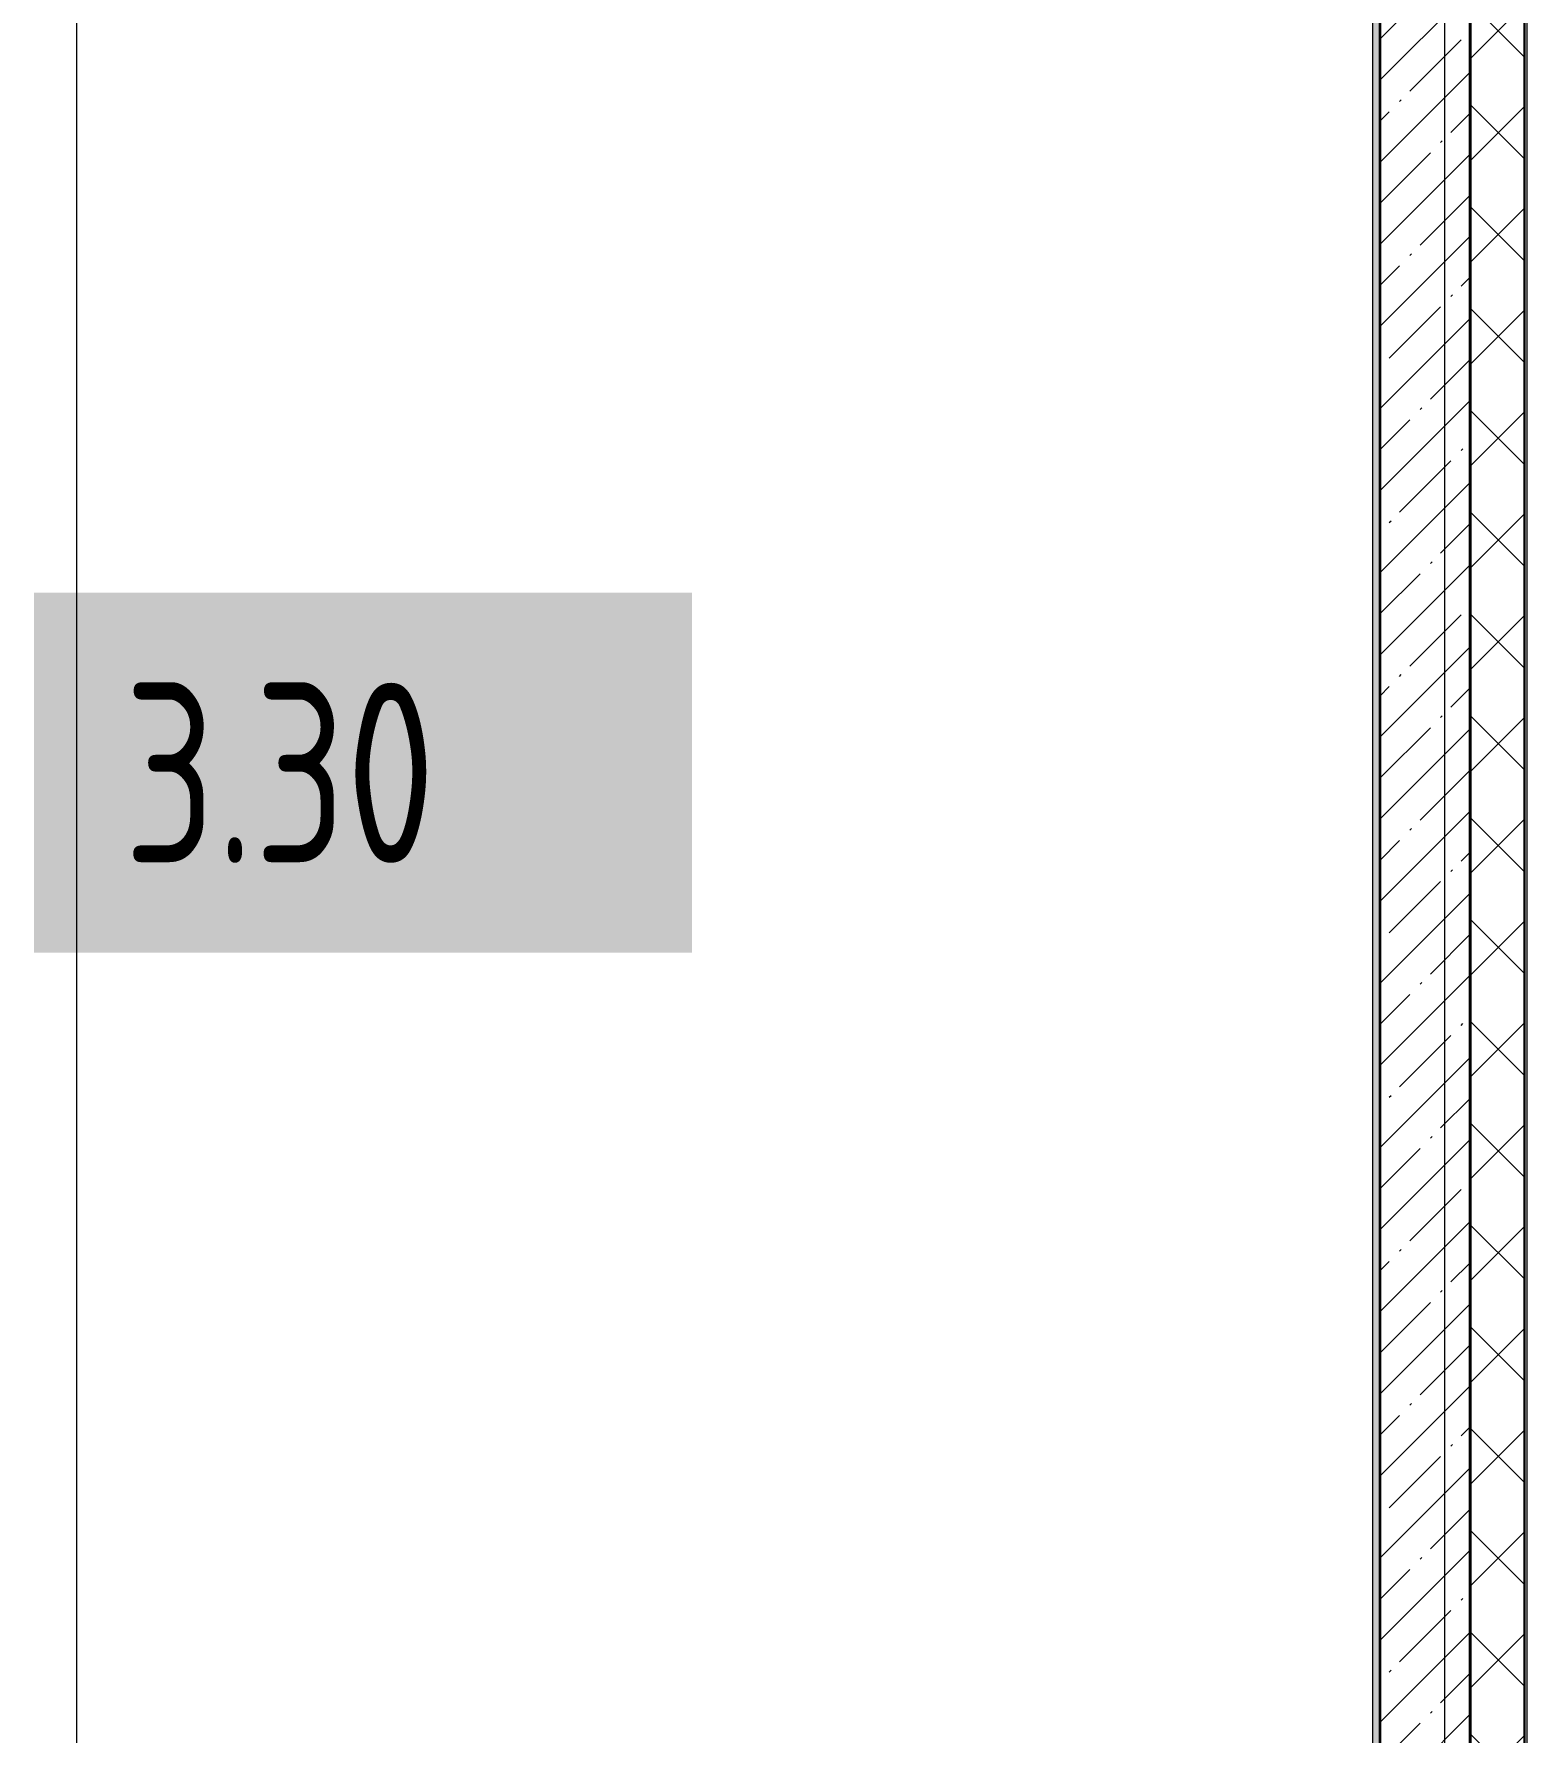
# Model space of a CAD drawing. Header units: millimetres. Extents: x 3914 to 443608, y -156176 to 78197.
# Drawn here: x 436510 to 440658, y -143207 to -138490 of the extents above; entities that cross this region are included whole.
import ezdxf

# ---------------------------------------------------------------- set-up
doc = ezdxf.new("R2010")
doc.units = ezdxf.units.MM
for name, color, linetype, lineweight in [('A-WALL', 7, 'Continuous', 5), ('A-WALL-1', 7, 'Continuous', 35), ('I-WALL', 7, 'Continuous', 5), ('Оси', 7, 'Continuous', 9)]:
    doc.layers.add(name, color=color, linetype=linetype, lineweight=lineweight)
doc.layers.add('A-WALL-FNSH-1', color=9, linetype='Continuous', lineweight=5, true_color=0x808080)
doc.styles.add('СПДС', font='ГОСТ тип А.ttf', dxfattribs={"width": 0.9})

msp = doc.modelspace()

# ---------------------------------------------------------------- hatches: boundary and pattern name
at = {"layer": 'A-WALL'}
h = msp.add_hatch(dxfattribs=at)
h.set_pattern_fill('FP_24', color=256, style=0, pattern_type=2)
h.set_pattern_definition([(45, (315419.7, -145976.68), (-141.42136, 141.42136), []), (135, (315419.7, -145976.68), (-141.42136, -141.42136), [])])
h.paths.add_polyline_path([(440502.5, -146226.7), (440649.7, -146226.7), (440649.7, -138276.6), (440499.7, -138276.6), (440499.7, -146226.7)])
h.paths.add_polyline_path([(440649.7, -137076.6), (440649.7, -135156.7), (440499.7, -135156.7), (440499.7, -137076.6)])
h.paths.add_polyline_path([(440499.7, -132856.7), (440649.7, -132856.7), (440649.7, -124576.7), (440499.7, -124576.7), (440499.7, -132826.7)])
at = {"layer": 'I-WALL'}
h = msp.add_hatch(dxfattribs=at)
h.set_pattern_fill('FP_191', color=256, style=0, pattern_type=2)
h.set_pattern_definition([(0, (315419.7, -145976.68), (243.84, 60.96), [20.117, -162.763, 20.117, -162.763, -975.36]), (0, (315419.7, -145976.68), (243.84, 60.96), [-365.76, 20.117, -345.643, 20.117, -162.763, -426.72]), (0, (315419.7, -145976.68), (243.84, 60.96), [-914.4, 20.117, -101.803, 20.117, -284.683]), (120, (315511.14, -145946.2), (-174.71291, 180.691634), [20.117, -162.763, 20.117, -162.763, -975.36]), (120, (315511.14, -145946.2), (-174.71291, 180.691634), [-365.76, 20.117, -345.643, 20.117, -162.763, -426.72]), (120, (315511.14, -145946.2), (-174.71291, 180.691634), [-914.4, 20.117, -101.803, 20.117, -284.683]), (240, (315541.62, -145824.28), (-69.12709, -241.651634), [20.117, -162.763, 20.117, -162.763, -975.36]), (240, (315541.62, -145824.28), (-69.12709, -241.651634), [-365.76, 20.117, -345.643, 20.117, -162.763, -426.72]), (240, (315541.62, -145824.28), (-69.12709, -241.651634), [-914.4, 20.117, -101.803, 20.117, -284.683])])
h.paths.add_polyline_path([(440249.7, -145816.7), (440249.7, -138276.6), (440229.7, -138276.6), (440229.7, -145806.2), (440248.4, -145816)])
h.paths.add_polyline_path([(440249.7, -145816.7), (440229.7, -145806.7), (440229.7, -145816.7), (440248.5, -145816.7)])
h = msp.add_hatch(dxfattribs=at)
h.set_pattern_fill('FP_1', color=256, style=0, pattern_type=2)
h.set_pattern_definition([(45, (315419.7, -145976.68), (-114.04925, 114.04925), []), (45, (315533.75, -145976.68), (-114.04925, 114.04925), [201.612, -40.322, 6.706, -33.617])])
h.paths.add_polyline_path([(440499.7, -146076.7), (440499.7, -138276.6), (440277.4, -138276.6), (440249.7, -138288.7), (440249.7, -146076.7)])
h.paths.add_polyline_path([(440249.7, -138288.7), (440278.7, -138275.6), (440249.7, -138276.6)])

# ---------------------------------------------------------------- linework, layer by layer
at = {"layer": 'A-WALL'}
for p, q in [((440229.7, -145806.7), (440229.7, -138275.6)), ((440649.7, -146226.7), (440649.7, -138276.6)), ((440652.7, -146229.7), (440652.7, -138276.6))]:
    msp.add_line(p, q, dxfattribs=at)
at = {"layer": 'A-WALL-1'}
for p, q in [((440249.7, -145826.7), (440249.7, -138275.6)), ((440499.7, -138276.6), (440499.7, -146076.7)), ((440499.7, -146076.7), (440499.7, -138276.6))]:
    msp.add_line(p, q, dxfattribs=at)
at = {"layer": 'A-WALL-FNSH-1'}
for p, q in [((440228.7, -138275.6), (440228.7, -145805.7)), ((440657.7, -146234.7), (440657.7, -138276.6))]:
    msp.add_line(p, q, dxfattribs=at)
at = {"layer": 'Оси'}
for points in [[(436629.7, -147882.9), (436629.7, -142882.9), (436629.7, -129061.6), (436629.7, -124061.6)], [(440429.7, -147882.9), (440429.7, -142882.9), (440429.7, -129061.6), (440429.7, -124061.6)]]:
    msp.add_lwpolyline(points, dxfattribs=at)

# ---------------------------------------------------------------- texts
at = {"insert": (436760.4, -140292.1), "char_height": 500, "width": 1327.594, "attachment_point": 1, "style": 'СПДС', "bg_fill": 1, "box_fill_scale": 1.5, "bg_fill_color": 7, "bg_fill_true_color": 16777215, "bg_fill_transparency": 0}
msp.add_mtext('3.30', dxfattribs=at)

doc.saveas('drawing.dxf')
